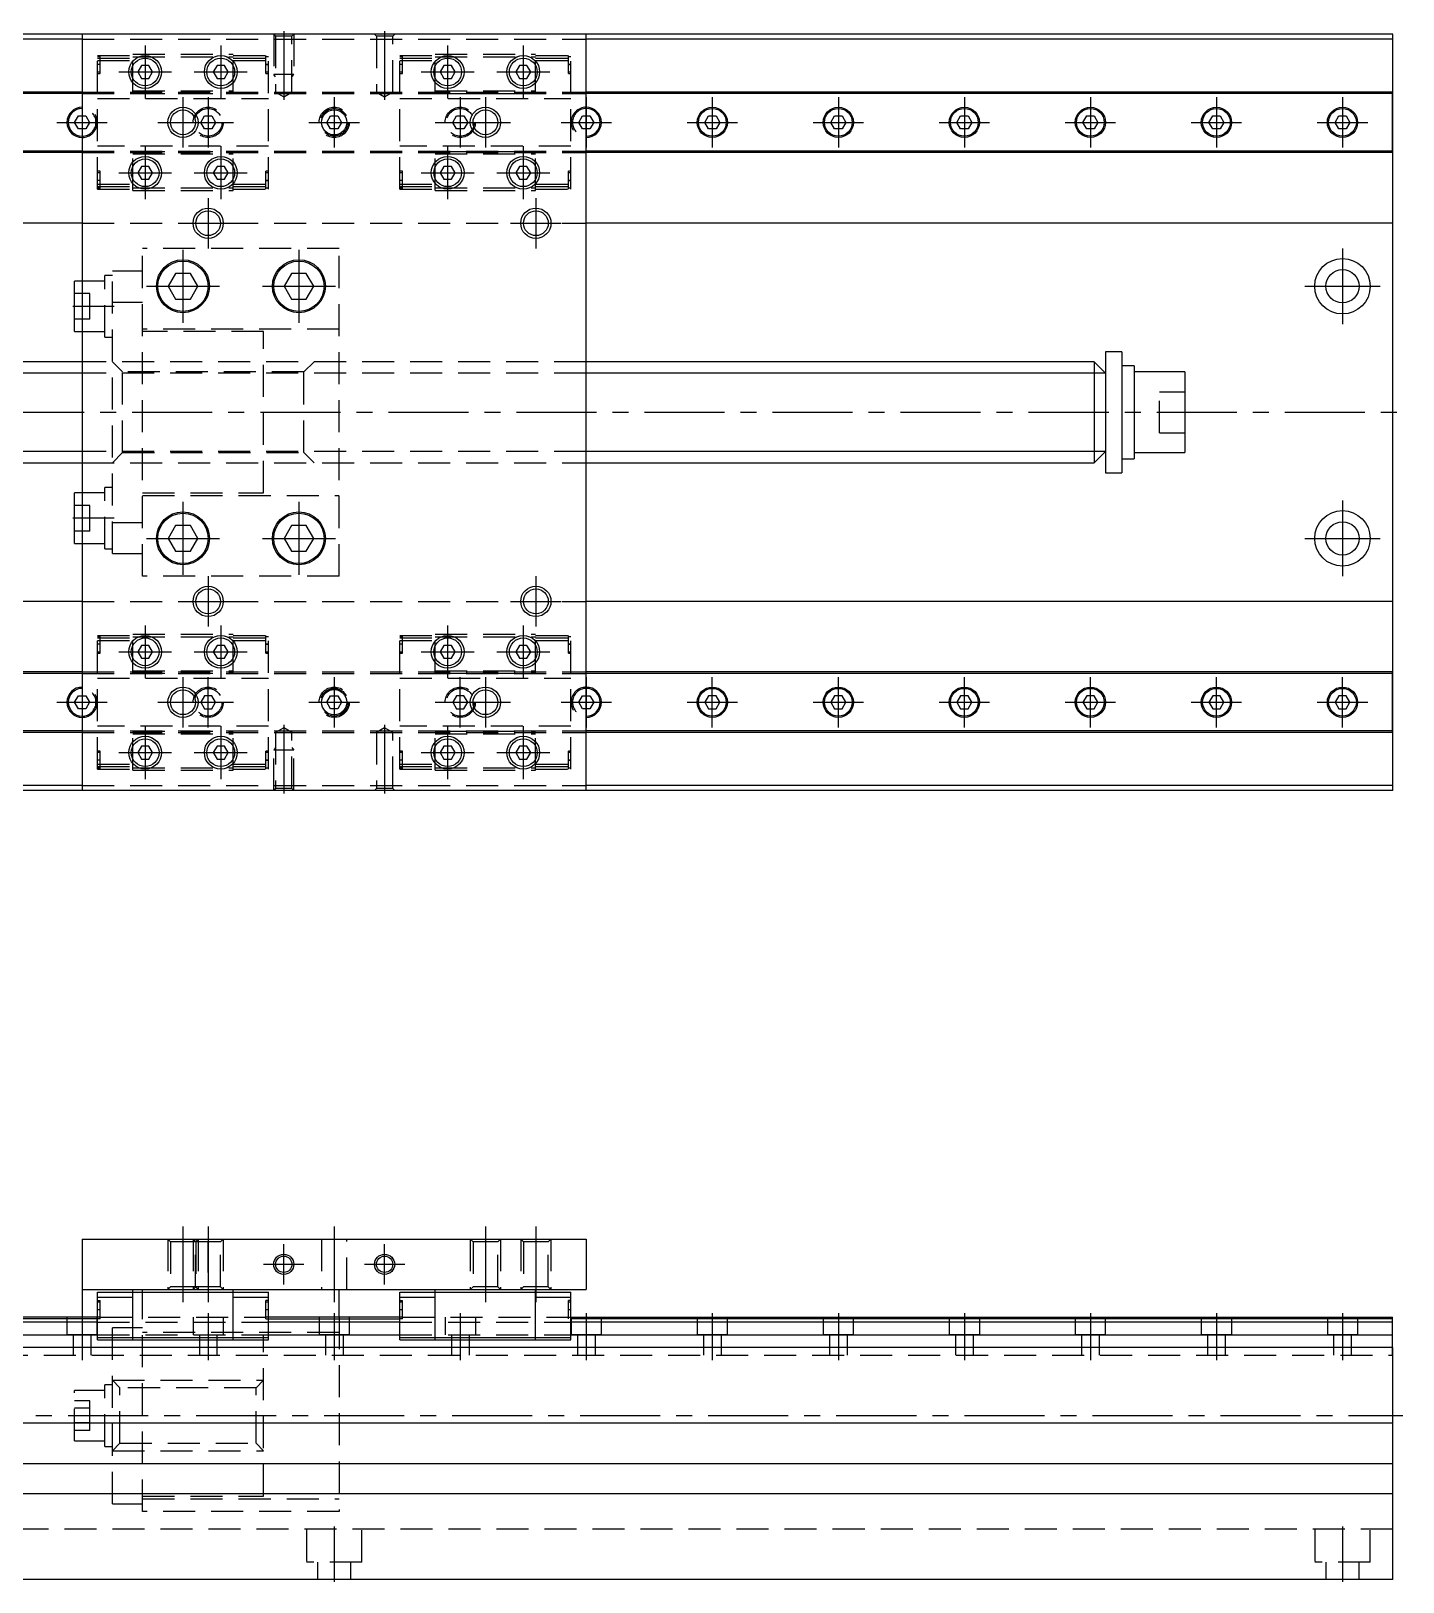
# Model space of a CAD drawing. Extents: x -2 to 770, y -8 to 325.
# Drawn here: x 497.9 to 770, y 17 to 324.6 of the extents above; entities that cross this region are included whole.
import ezdxf

# ---------------------------------------------------------------- set-up
doc = ezdxf.new("R2010")
doc.units = 0
doc.header["$LTSCALE"] = 0.5
doc.linetypes.add('CENTER', pattern=[50.8, 31.75, -6.35, 6.35, -6.35])
doc.linetypes.add('DASHED', pattern=[19.05, 12.7, -6.35])
for name, color, linetype in [('MSM_CENTER', 1, 'CENTER'), ('MSM_CONTINUOUS', 7, 'CONTINUOUS'), ('MSM_DASHED', 4, 'DASHED'), ('MSM_NARROW', 5, 'CONTINUOUS')]:
    doc.layers.add(name, color=color, linetype=linetype)

msp = doc.modelspace()

# ---------------------------------------------------------------- linework, layer by layer
at = {"layer": 'MSM_CENTER'}
for p, q in [((548.04, 324.59), (548.04, 310.91)), ((568.04, 324.59), (568.04, 310.91)), ((520.54, 321.72), (520.54, 311.22)), ((535.54, 321.72), (535.54, 311.22)), ((580.54, 321.72), (580.54, 311.22)), ((595.54, 321.72), (595.54, 311.22)), ((511.62, 317.97), (511.07, 317.97)), ((545.02, 317.97), (544.47, 317.97)), ((571.62, 317.97), (571.07, 317.97)), ((605.02, 317.97), (604.47, 317.97)), ((515.29, 316.47), (525.79, 316.47)), ((530.29, 316.47), (540.79, 316.47)), ((575.29, 316.47), (585.79, 316.47)), ((590.29, 316.47), (600.79, 316.47)), ((508.04, 311.47), (508.04, 301.47)), ((528.04, 311.47), (528.04, 301.47)), ((533.04, 311.47), (533.04, 301.47)), ((558.04, 311.47), (558.04, 301.47)), ((583.04, 311.47), (583.04, 301.47)), ((588.04, 311.47), (588.04, 301.47)), ((608.04, 311.47), (608.04, 301.47)), ((633.04, 311.47), (633.04, 301.47)), ((658.04, 311.47), (658.04, 301.47)), ((683.04, 311.47), (683.04, 301.47)), ((708.04, 311.47), (708.04, 301.47)), ((733.04, 311.47), (733.04, 301.47)), ((758.04, 311.47), (758.04, 301.47)), ((503.04, 306.47), (513.04, 306.47)), ((523.04, 306.47), (538.04, 306.47)), ((553.04, 306.47), (563.04, 306.47)), ((578.04, 306.47), (593.04, 306.47)), ((603.04, 306.47), (613.04, 306.47)), ((628.04, 306.47), (638.04, 306.47)), ((653.04, 306.47), (663.04, 306.47)), ((678.04, 306.47), (688.04, 306.47)), ((703.04, 306.47), (713.04, 306.47)), ((728.04, 306.47), (738.04, 306.47)), ((753.04, 306.47), (763.04, 306.47)), ((520.54, 301.72), (520.54, 291.22)), ((535.54, 301.72), (535.54, 291.22)), ((580.54, 301.72), (580.54, 291.22)), ((595.54, 301.72), (595.54, 291.22)), ((515.29, 296.47), (525.79, 296.47)), ((530.29, 296.47), (540.79, 296.47)), ((575.29, 296.47), (585.79, 296.47)), ((590.29, 296.47), (600.79, 296.47)), ((511.62, 294.97), (511.07, 294.97)), ((545.02, 294.97), (544.47, 294.97)), ((571.62, 294.97), (571.07, 294.97)), ((605.02, 294.97), (604.47, 294.97)), ((533.04, 291.47), (533.04, 281.47)), ((598.04, 291.47), (598.04, 281.47)), ((528.04, 286.47), (538.04, 286.47)), ((593.04, 286.47), (603.04, 286.47)), ((528.04, 281.22), (528.04, 266.72)), ((551.04, 281.22), (551.04, 266.72)), ((758.04, 281.47), (758.04, 266.47)), ((520.79, 273.97), (535.29, 273.97)), ((543.79, 273.97), (558.29, 273.97)), ((750.54, 273.97), (765.54, 273.97)), ((514.42, 269.97), (506.17, 269.97)), ((213.19, 248.97), (770.04, 248.97)), ((528.04, 231.22), (528.04, 216.72)), ((551.04, 231.22), (551.04, 216.72)), ((758.04, 231.47), (758.04, 216.47)), ((514.42, 227.97), (506.17, 227.97)), ((520.79, 223.97), (535.29, 223.97)), ((543.79, 223.97), (558.29, 223.97)), ((750.54, 223.97), (765.54, 223.97)), ((533.04, 216.47), (533.04, 206.47)), ((598.04, 216.47), (598.04, 206.47)), ((528.04, 211.47), (538.04, 211.47)), ((593.04, 211.47), (603.04, 211.47)), ((520.54, 206.72), (520.54, 196.22)), ((535.54, 206.72), (535.54, 196.22)), ((580.54, 206.72), (580.54, 196.22)), ((595.54, 206.72), (595.54, 196.22)), ((511.62, 202.97), (511.07, 202.97)), ((515.29, 201.47), (525.79, 201.47)), ((530.29, 201.47), (540.79, 201.47)), ((545.02, 202.97), (544.47, 202.97)), ((571.62, 202.97), (571.07, 202.97)), ((575.29, 201.47), (585.79, 201.47)), ((590.29, 201.47), (600.79, 201.47)), ((605.02, 202.97), (604.47, 202.97)), ((508.04, 196.47), (508.04, 186.47)), ((528.04, 196.47), (528.04, 186.47)), ((533.04, 186.47), (533.04, 196.47)), ((558.04, 196.47), (558.04, 186.47)), ((583.04, 186.47), (583.04, 196.47)), ((588.04, 196.47), (588.04, 186.47)), ((608.04, 196.47), (608.04, 186.47)), ((633.04, 186.47), (633.04, 196.47)), ((658.04, 186.47), (658.04, 196.47)), ((683.04, 186.47), (683.04, 196.47)), ((708.04, 186.47), (708.04, 196.47)), ((733.04, 186.47), (733.04, 196.47)), ((758.04, 186.47), (758.04, 196.47)), ((503.04, 191.47), (513.04, 191.47)), ((523.04, 191.47), (538.04, 191.47)), ((553.04, 191.47), (563.04, 191.47)), ((578.04, 191.47), (593.04, 191.47)), ((603.04, 191.47), (613.04, 191.47)), ((628.04, 191.47), (638.04, 191.47)), ((653.04, 191.47), (663.04, 191.47)), ((678.04, 191.47), (688.04, 191.47)), ((703.04, 191.47), (713.04, 191.47)), ((728.04, 191.47), (738.04, 191.47)), ((753.04, 191.47), (763.04, 191.47)), ((520.54, 186.72), (520.54, 176.22)), ((535.54, 186.72), (535.54, 176.22)), ((548.04, 187.02), (548.04, 173.34)), ((568.04, 187.02), (568.04, 173.34)), ((580.54, 186.72), (580.54, 176.22)), ((595.54, 186.72), (595.54, 176.22)), ((511.62, 179.97), (511.07, 179.97)), ((515.29, 181.47), (525.79, 181.47)), ((530.29, 181.47), (540.79, 181.47)), ((545.02, 179.97), (544.47, 179.97)), ((571.62, 179.97), (571.07, 179.97)), ((575.29, 181.47), (585.79, 181.47)), ((590.29, 181.47), (600.79, 181.47)), ((605.02, 179.97), (604.47, 179.97)), ((528.04, 87.5), (528.04, 72.5)), ((533.04, 87.5), (533.04, 72.5)), ((558.04, 87.5), (558.04, 72.5)), ((588.04, 87.5), (588.04, 72.5)), ((598.04, 87.5), (598.04, 72.5)), ((548.04, 76), (548.04, 84)), ((568.04, 76), (568.04, 84)), ((544.04, 80), (552.04, 80)), ((564.04, 80), (572.04, 80)), ((511.62, 71), (511.07, 71)), ((545.02, 71), (544.47, 71)), ((571.62, 71), (571.07, 71)), ((605.02, 71), (604.47, 71)), ((508.04, 70.32), (508.04, 60.98)), ((533.04, 70.32), (533.04, 60.98)), ((558.04, 70.32), (558.04, 60.98)), ((583.04, 70.32), (583.04, 60.98)), ((608.04, 70.32), (608.04, 60.98)), ((633.04, 70.32), (633.04, 60.98)), ((658.04, 70.32), (658.04, 60.98)), ((683.04, 70.32), (683.04, 60.98)), ((708.04, 70.32), (708.04, 60.98)), ((733.04, 70.32), (733.04, 60.98)), ((758.04, 70.32), (758.04, 60.98)), ((276.64, 50), (770.04, 50)), ((558.04, 28), (558.04, 17)), ((758.04, 28), (758.04, 17))]:
    msp.add_line(p, q, dxfattribs=at)
at = {"layer": 'MSM_CONTINUOUS'}
for p, q in [((768.04, 323.97), (348.09, 323.97)), ((508.04, 323.97), (508.04, 173.97)), ((608.04, 173.97), (608.04, 323.97)), ((768.04, 173.97), (768.04, 323.97)), ((508.04, 322.97), (348.04, 322.97)), ((768.04, 322.97), (608.04, 322.97)), ((519.8, 317.75), (519.06, 316.47)), ((521.28, 317.75), (519.8, 317.75)), ((522.02, 316.47), (521.28, 317.75)), ((534.8, 317.75), (534.06, 316.47)), ((536.28, 317.75), (534.8, 317.75)), ((537.02, 316.47), (536.28, 317.75)), ((579.8, 317.75), (579.06, 316.47)), ((581.28, 317.75), (579.8, 317.75)), ((582.02, 316.47), (581.28, 317.75)), ((594.8, 317.75), (594.06, 316.47)), ((596.28, 317.75), (594.8, 317.75)), ((597.02, 316.47), (596.28, 317.75)), ((519.06, 316.47), (519.8, 315.19)), ((519.8, 315.19), (521.28, 315.19)), ((521.28, 315.19), (522.02, 316.47)), ((534.06, 316.47), (534.8, 315.19)), ((534.8, 315.19), (536.28, 315.19)), ((536.28, 315.19), (537.02, 316.47)), ((579.06, 316.47), (579.8, 315.19)), ((579.8, 315.19), (581.28, 315.19)), ((581.28, 315.19), (582.02, 316.47)), ((594.06, 316.47), (594.8, 315.19)), ((594.8, 315.19), (596.28, 315.19)), ((596.28, 315.19), (597.02, 316.47)), ((508.04, 312.47), (348.04, 312.47)), ((508.04, 312.17), (348.04, 312.17)), ((768.04, 312.47), (608.04, 312.47)), ((767.99, 312.17), (608.04, 312.17)), ((767.99, 300.47), (767.99, 312.47)), ((506.56, 306.47), (507.3, 307.75)), ((507.3, 307.75), (508.04, 307.75)), ((556.56, 306.47), (557.3, 307.75)), ((557.3, 307.75), (558.78, 307.75)), ((558.78, 307.75), (559.52, 306.47)), ((608.04, 307.75), (608.78, 307.75)), ((608.78, 307.75), (609.52, 306.47)), ((631.56, 306.47), (632.3, 307.75)), ((632.3, 307.75), (633.78, 307.75)), ((633.78, 307.75), (634.52, 306.47)), ((656.56, 306.47), (657.3, 307.75)), ((657.3, 307.75), (658.78, 307.75)), ((658.78, 307.75), (659.52, 306.47)), ((681.56, 306.47), (682.3, 307.75)), ((682.3, 307.75), (683.78, 307.75)), ((683.78, 307.75), (684.52, 306.47)), ((706.56, 306.47), (707.3, 307.75)), ((707.3, 307.75), (708.78, 307.75)), ((708.78, 307.75), (709.52, 306.47)), ((731.56, 306.47), (732.3, 307.75)), ((732.3, 307.75), (733.78, 307.75)), ((733.78, 307.75), (734.52, 306.47)), ((756.56, 306.47), (757.3, 307.75)), ((757.3, 307.75), (758.78, 307.75)), ((758.78, 307.75), (759.52, 306.47)), ((507.3, 305.19), (506.56, 306.47)), ((508.04, 305.19), (507.3, 305.19)), ((557.3, 305.19), (556.56, 306.47)), ((558.78, 305.19), (557.3, 305.19)), ((559.52, 306.47), (558.78, 305.19)), ((608.78, 305.19), (608.04, 305.19)), ((609.52, 306.47), (608.78, 305.19)), ((632.3, 305.19), (631.56, 306.47)), ((633.78, 305.19), (632.3, 305.19)), ((634.52, 306.47), (633.78, 305.19)), ((657.3, 305.19), (656.56, 306.47)), ((658.78, 305.19), (657.3, 305.19)), ((659.52, 306.47), (658.78, 305.19)), ((682.3, 305.19), (681.56, 306.47)), ((683.78, 305.19), (682.3, 305.19)), ((684.52, 306.47), (683.78, 305.19)), ((707.3, 305.19), (706.56, 306.47)), ((708.78, 305.19), (707.3, 305.19)), ((709.52, 306.47), (708.78, 305.19)), ((732.3, 305.19), (731.56, 306.47)), ((733.78, 305.19), (732.3, 305.19)), ((734.52, 306.47), (733.78, 305.19)), ((757.3, 305.19), (756.56, 306.47)), ((758.78, 305.19), (757.3, 305.19)), ((759.52, 306.47), (758.78, 305.19)), ((508.04, 300.77), (348.04, 300.77)), ((508.04, 300.47), (348.04, 300.47)), ((767.99, 300.77), (608.04, 300.77)), ((767.99, 300.47), (608.04, 300.47)), ((519.8, 297.75), (519.06, 296.47)), ((519.06, 296.47), (519.8, 295.19)), ((521.28, 297.75), (519.8, 297.75)), ((522.02, 296.47), (521.28, 297.75)), ((521.28, 295.19), (522.02, 296.47)), ((534.8, 297.75), (534.06, 296.47)), ((534.06, 296.47), (534.8, 295.19)), ((536.28, 297.75), (534.8, 297.75)), ((537.02, 296.47), (536.28, 297.75)), ((536.28, 295.19), (537.02, 296.47)), ((579.8, 297.75), (579.06, 296.47)), ((579.06, 296.47), (579.8, 295.19)), ((581.28, 297.75), (579.8, 297.75)), ((582.02, 296.47), (581.28, 297.75)), ((581.28, 295.19), (582.02, 296.47)), ((594.8, 297.75), (594.06, 296.47)), ((594.06, 296.47), (594.8, 295.19)), ((596.28, 297.75), (594.8, 297.75)), ((597.02, 296.47), (596.28, 297.75)), ((596.28, 295.19), (597.02, 296.47)), ((519.8, 295.19), (521.28, 295.19)), ((534.8, 295.19), (536.28, 295.19)), ((579.8, 295.19), (581.28, 295.19)), ((594.8, 295.19), (596.28, 295.19)), ((508.04, 286.47), (348.04, 286.47)), ((768.04, 286.47), (608.04, 286.47)), ((506.54, 264.97), (506.54, 274.97)), ((508.04, 274.97), (506.54, 274.97)), ((526.57, 276.51), (525.11, 273.97)), ((525.11, 273.97), (526.57, 271.43)), ((529.51, 276.51), (526.57, 276.51)), ((530.97, 273.97), (529.51, 276.51)), ((529.51, 271.43), (530.97, 273.97)), ((549.57, 276.51), (548.11, 273.97)), ((548.11, 273.97), (549.57, 271.43)), ((552.51, 276.51), (549.57, 276.51)), ((553.97, 273.97), (552.51, 276.51)), ((552.51, 271.43), (553.97, 273.97)), ((526.57, 271.43), (529.51, 271.43)), ((549.57, 271.43), (552.51, 271.43)), ((506.54, 264.97), (508.04, 264.97)), ((508.04, 258.97), (348.04, 258.97)), ((708.79, 258.97), (608.04, 258.97)), ((711.04, 256.72), (708.79, 258.97)), ((708.79, 258.97), (708.79, 238.97)), ((711.04, 260.97), (711.04, 236.97)), ((714.24, 260.97), (711.04, 260.97)), ((714.24, 260.97), (714.24, 236.97)), ((716.74, 258.17), (714.24, 258.17)), ((716.74, 258.17), (716.74, 239.77)), ((726.74, 256.97), (716.74, 256.97)), ((726.74, 256.97), (726.74, 240.97)), ((708.79, 238.97), (711.04, 241.22)), ((716.74, 240.97), (726.74, 240.97)), ((348.04, 238.97), (508.04, 238.97)), ((608.04, 238.97), (708.79, 238.97)), ((711.04, 236.97), (714.24, 236.97)), ((714.24, 239.77), (716.74, 239.77)), ((506.54, 222.97), (506.54, 232.97)), ((508.04, 232.97), (506.54, 232.97)), ((526.57, 226.51), (525.11, 223.97)), ((529.51, 226.51), (526.57, 226.51)), ((530.97, 223.97), (529.51, 226.51)), ((549.57, 226.51), (548.11, 223.97)), ((552.51, 226.51), (549.57, 226.51)), ((553.97, 223.97), (552.51, 226.51)), ((506.54, 222.97), (508.04, 222.97)), ((525.11, 223.97), (526.57, 221.43)), ((529.51, 221.43), (530.97, 223.97)), ((548.11, 223.97), (549.57, 221.43)), ((552.51, 221.43), (553.97, 223.97)), ((526.57, 221.43), (529.51, 221.43)), ((549.57, 221.43), (552.51, 221.43)), ((508.04, 211.47), (348.04, 211.47)), ((768.04, 211.47), (608.04, 211.47)), ((519.8, 202.75), (519.06, 201.47)), ((519.06, 201.47), (519.8, 200.19)), ((521.28, 202.75), (519.8, 202.75)), ((519.8, 200.19), (521.28, 200.19)), ((522.02, 201.47), (521.28, 202.75)), ((521.28, 200.19), (522.02, 201.47)), ((534.8, 202.75), (534.06, 201.47)), ((534.06, 201.47), (534.8, 200.19)), ((536.28, 202.75), (534.8, 202.75)), ((534.8, 200.19), (536.28, 200.19)), ((537.02, 201.47), (536.28, 202.75)), ((536.28, 200.19), (537.02, 201.47)), ((579.8, 202.75), (579.06, 201.47)), ((579.06, 201.47), (579.8, 200.19)), ((581.28, 202.75), (579.8, 202.75)), ((579.8, 200.19), (581.28, 200.19)), ((582.02, 201.47), (581.28, 202.75)), ((581.28, 200.19), (582.02, 201.47)), ((594.8, 202.75), (594.06, 201.47)), ((594.06, 201.47), (594.8, 200.19)), ((596.28, 202.75), (594.8, 202.75)), ((594.8, 200.19), (596.28, 200.19)), ((597.02, 201.47), (596.28, 202.75)), ((596.28, 200.19), (597.02, 201.47)), ((508.04, 197.47), (348.04, 197.47)), ((508.04, 197.17), (348.04, 197.17)), ((767.99, 197.47), (608.04, 197.47)), ((767.99, 197.17), (608.04, 197.17)), ((767.99, 185.47), (767.99, 197.47)), ((506.56, 191.47), (507.3, 192.75)), ((507.3, 190.19), (506.56, 191.47)), ((507.3, 192.75), (508.04, 192.75)), ((556.56, 191.47), (557.3, 192.75)), ((557.3, 190.19), (556.56, 191.47)), ((557.3, 192.75), (558.78, 192.75)), ((558.78, 192.75), (559.52, 191.47)), ((559.52, 191.47), (558.78, 190.19)), ((608.04, 192.75), (608.78, 192.75)), ((608.78, 192.75), (609.52, 191.47)), ((609.52, 191.47), (608.78, 190.19)), ((632.3, 192.75), (631.56, 191.47)), ((631.56, 191.47), (632.3, 190.19)), ((633.78, 192.75), (632.3, 192.75)), ((634.52, 191.47), (633.78, 192.75)), ((633.78, 190.19), (634.52, 191.47)), ((657.3, 192.75), (656.56, 191.47)), ((656.56, 191.47), (657.3, 190.19)), ((658.78, 192.75), (657.3, 192.75)), ((659.52, 191.47), (658.78, 192.75)), ((658.78, 190.19), (659.52, 191.47)), ((682.3, 192.75), (681.56, 191.47)), ((681.56, 191.47), (682.3, 190.19)), ((683.78, 192.75), (682.3, 192.75)), ((684.52, 191.47), (683.78, 192.75)), ((683.78, 190.19), (684.52, 191.47)), ((707.3, 192.75), (706.56, 191.47)), ((706.56, 191.47), (707.3, 190.19)), ((708.78, 192.75), (707.3, 192.75)), ((709.52, 191.47), (708.78, 192.75)), ((708.78, 190.19), (709.52, 191.47)), ((732.3, 192.75), (731.56, 191.47)), ((731.56, 191.47), (732.3, 190.19)), ((733.78, 192.75), (732.3, 192.75)), ((734.52, 191.47), (733.78, 192.75)), ((733.78, 190.19), (734.52, 191.47)), ((757.3, 192.75), (756.56, 191.47)), ((756.56, 191.47), (757.3, 190.19)), ((758.78, 192.75), (757.3, 192.75)), ((759.52, 191.47), (758.78, 192.75)), ((758.78, 190.19), (759.52, 191.47)), ((508.04, 190.19), (507.3, 190.19)), ((558.78, 190.19), (557.3, 190.19)), ((608.78, 190.19), (608.04, 190.19)), ((632.3, 190.19), (633.78, 190.19)), ((657.3, 190.19), (658.78, 190.19)), ((682.3, 190.19), (683.78, 190.19)), ((707.3, 190.19), (708.78, 190.19)), ((732.3, 190.19), (733.78, 190.19)), ((757.3, 190.19), (758.78, 190.19)), ((508.04, 185.77), (348.04, 185.77)), ((508.04, 185.47), (348.04, 185.47)), ((767.99, 185.77), (608.04, 185.77)), ((768.04, 185.47), (608.04, 185.47)), ((519.8, 182.75), (519.06, 181.47)), ((521.28, 182.75), (519.8, 182.75)), ((522.02, 181.47), (521.28, 182.75)), ((534.8, 182.75), (534.06, 181.47)), ((536.28, 182.75), (534.8, 182.75)), ((537.02, 181.47), (536.28, 182.75)), ((579.8, 182.75), (579.06, 181.47)), ((581.28, 182.75), (579.8, 182.75)), ((582.02, 181.47), (581.28, 182.75)), ((594.8, 182.75), (594.06, 181.47)), ((596.28, 182.75), (594.8, 182.75)), ((597.02, 181.47), (596.28, 182.75)), ((519.06, 181.47), (519.8, 180.19)), ((519.8, 180.19), (521.28, 180.19)), ((521.28, 180.19), (522.02, 181.47)), ((534.06, 181.47), (534.8, 180.19)), ((534.8, 180.19), (536.28, 180.19)), ((536.28, 180.19), (537.02, 181.47)), ((579.06, 181.47), (579.8, 180.19)), ((579.8, 180.19), (581.28, 180.19)), ((581.28, 180.19), (582.02, 181.47)), ((594.06, 181.47), (594.8, 180.19)), ((594.8, 180.19), (596.28, 180.19)), ((596.28, 180.19), (597.02, 181.47)), ((508.04, 174.97), (348.04, 174.97)), ((768.04, 173.97), (348.09, 173.97)), ((768.04, 174.97), (608.04, 174.97)), ((508.04, 85), (508.04, 75)), ((508.04, 85), (608.04, 85)), ((608.04, 85), (608.04, 75)), ((508.04, 75), (608.04, 75)), ((511.09, 74.5), (544.99, 74.5)), ((511.09, 65), (511.09, 74.5)), ((518.09, 65), (518.09, 75)), ((537.99, 65), (537.99, 75)), ((544.99, 65), (544.99, 74.5)), ((559.04, 69.5), (559.04, 75)), ((571.09, 65), (571.09, 74.5)), ((571.09, 74.5), (604.99, 74.5)), ((578.09, 65), (578.09, 75)), ((597.99, 65), (597.99, 75)), ((604.99, 65), (604.99, 74.5)), ((511.09, 73.5), (518.09, 73.5)), ((511.09, 72.8), (511.59, 72.8)), ((511.59, 72.5), (511.09, 72.5)), ((511.59, 69.2), (511.59, 72.8)), ((537.99, 73.5), (544.99, 73.5)), ((544.49, 69.2), (544.49, 72.8)), ((544.99, 72.8), (544.49, 72.8)), ((544.99, 72.5), (544.49, 72.5)), ((571.09, 73.5), (578.09, 73.5)), ((571.09, 72.8), (571.59, 72.8)), ((571.59, 72.5), (571.09, 72.5)), ((571.59, 69.2), (571.59, 72.8)), ((597.99, 73.5), (604.99, 73.5)), ((604.99, 72.8), (604.49, 72.8)), ((604.49, 69.2), (604.49, 72.8)), ((604.99, 72.5), (604.49, 72.5)), ((511.59, 69.5), (348.04, 69.5)), ((511.59, 69.2), (348.04, 69.2)), ((511.09, 68.55), (348.04, 68.55)), ((511.59, 69.2), (511.09, 69.2)), ((571.59, 69.5), (544.49, 69.5)), ((544.49, 69.2), (571.09, 69.2)), ((544.49, 69.2), (544.99, 69.2)), ((571.09, 68.55), (544.99, 68.55)), ((571.59, 69.2), (571.09, 69.2)), ((604.49, 69.5), (767.99, 69.5)), ((767.99, 69.2), (604.99, 69.2)), ((767.99, 68.55), (604.99, 68.55)), ((767.99, 63.5), (767.99, 69.5)), ((511.09, 65.95), (348.04, 65.95)), ((511.09, 65.5), (544.99, 65.5)), ((511.09, 65), (544.99, 65)), ((571.09, 65.95), (544.99, 65.95)), ((571.09, 65.5), (604.99, 65.5)), ((571.09, 65), (604.99, 65)), ((767.99, 65.95), (604.99, 65.95)), ((768.04, 63.5), (348.04, 63.5)), ((768.04, 17.5), (768.04, 63.5)), ((768.04, 48.5), (348.04, 48.5)), ((348.04, 40.5), (768.04, 40.5)), ((768.04, 34.5), (348.04, 34.5)), ((768.04, 17.5), (348.04, 17.5))]:
    msp.add_line(p, q, dxfattribs=at)
for centre, radius in [((520.54, 316.47), 3.25), ((520.54, 316.47), 2.75), ((535.54, 316.47), 3.25), ((535.54, 316.47), 2.75), ((580.54, 316.47), 3.25), ((580.54, 316.47), 2.75), ((595.54, 316.47), 3.25), ((595.54, 316.47), 2.75), ((528.04, 306.47), 2.46), ((558.04, 306.47), 2.5), ((588.04, 306.47), 2.46), ((633.04, 306.47), 3), ((633.04, 306.47), 2.75), ((658.04, 306.47), 3), ((658.04, 306.47), 2.75), ((683.04, 306.47), 3), ((683.04, 306.47), 2.75), ((708.04, 306.47), 3), ((708.04, 306.47), 2.75), ((733.04, 306.47), 3), ((733.04, 306.47), 2.75), ((758.04, 306.47), 3), ((758.04, 306.47), 2.75), ((520.54, 296.47), 3.25), ((520.54, 296.47), 2.75), ((535.54, 296.47), 3.25), ((535.54, 296.47), 2.75), ((580.54, 296.47), 3.25), ((580.54, 296.47), 2.75), ((595.54, 296.47), 3.25), ((595.54, 296.47), 2.75), ((533.04, 286.47), 2.46), ((598.04, 286.47), 2.46), ((528.04, 273.97), 5.25), ((528.04, 273.97), 5), ((551.04, 273.97), 5.25), ((551.04, 273.97), 5), ((758.04, 273.97), 5.5), ((758.04, 273.97), 3.3), ((528.04, 223.97), 5.25), ((528.04, 223.97), 5), ((551.04, 223.97), 5.25), ((551.04, 223.97), 5), ((758.04, 223.97), 5.5), ((758.04, 223.97), 3.3), ((533.04, 211.47), 2.46), ((598.04, 211.47), 2.46), ((520.54, 201.47), 3.25), ((520.54, 201.47), 2.75), ((535.54, 201.47), 3.25), ((535.54, 201.47), 2.75), ((580.54, 201.47), 3.25), ((580.54, 201.47), 2.75), ((595.54, 201.47), 3.25), ((595.54, 201.47), 2.75), ((528.04, 191.47), 2.46), ((558.04, 191.47), 2.5), ((588.04, 191.47), 2.46), ((633.04, 191.47), 3), ((633.04, 191.47), 2.75), ((658.04, 191.47), 3), ((658.04, 191.47), 2.75), ((683.04, 191.47), 3), ((683.04, 191.47), 2.75), ((708.04, 191.47), 3), ((708.04, 191.47), 2.75), ((733.04, 191.47), 3), ((733.04, 191.47), 2.75), ((758.04, 191.47), 3), ((758.04, 191.47), 2.75), ((520.54, 181.47), 3.25), ((535.54, 181.47), 3.25), ((580.54, 181.47), 3.25), ((595.54, 181.47), 3.25), ((520.54, 181.47), 2.75), ((535.54, 181.47), 2.75), ((580.54, 181.47), 2.75), ((595.54, 181.47), 2.75), ((548.04, 80), 1.62), ((568.04, 80), 1.62)]:
    msp.add_circle(centre, radius, dxfattribs=at)
for centre, radius, start, end in [((508.04, 306.47), 3, 90, 270), ((508.04, 306.47), 2.75, 90, 270), ((608.04, 306.47), 3, 270, 90), ((608.04, 306.47), 2.75, 270, 90), ((508.04, 191.47), 3, 90, 270), ((508.04, 191.47), 2.75, 90, 270), ((608.04, 191.47), 3, 270, 90), ((608.04, 191.47), 2.75, 270, 90)]:
    msp.add_arc(centre, radius, start, end, dxfattribs=at)
at = {"layer": 'MSM_DASHED'}
for p, q in [((546.04, 323.97), (546.42, 323.59)), ((546.04, 323.97), (546.04, 315.97)), ((546.42, 323.59), (546.42, 312.47)), ((549.66, 323.59), (546.42, 323.59)), ((549.66, 323.59), (550.04, 323.97)), ((549.66, 312.47), (549.66, 323.59)), ((550.04, 323.97), (550.04, 315.97)), ((566.04, 323.97), (566.42, 323.59)), ((566.42, 323.59), (566.42, 312.47)), ((569.66, 323.59), (566.42, 323.59)), ((569.66, 323.59), (570.04, 323.97)), ((569.66, 312.47), (569.66, 323.59)), ((508.04, 322.97), (608.04, 322.97)), ((518.09, 319.97), (537.99, 319.97)), ((518.09, 312.22), (518.09, 319.97)), ((537.99, 312.22), (537.99, 319.97)), ((578.09, 319.97), (597.99, 319.97)), ((578.09, 312.22), (578.09, 319.97)), ((597.99, 312.22), (597.99, 319.97)), ((511.09, 293.22), (511.09, 319.72)), ((511.09, 319.72), (518.09, 319.72)), ((511.59, 319.47), (511.09, 319.47)), ((511.09, 319.22), (518.09, 319.22)), ((511.09, 318.72), (518.09, 318.72)), ((511.59, 317.97), (511.09, 317.97)), ((511.59, 316.17), (511.59, 319.72)), ((518.09, 319.47), (537.99, 319.47)), ((537.99, 319.72), (544.99, 319.72)), ((537.99, 319.22), (544.99, 319.22)), ((537.99, 318.72), (544.99, 318.72)), ((544.49, 316.17), (544.49, 319.72)), ((544.99, 319.47), (544.49, 319.47)), ((544.49, 317.97), (544.99, 317.97)), ((544.99, 293.22), (544.99, 319.72)), ((571.09, 319.72), (578.09, 319.72)), ((571.09, 293.22), (571.09, 319.72)), ((571.59, 319.47), (571.09, 319.47)), ((571.09, 319.22), (578.09, 319.22)), ((571.09, 318.72), (578.09, 318.72)), ((571.59, 317.97), (571.09, 317.97)), ((571.59, 316.17), (571.59, 319.72)), ((578.09, 319.47), (597.99, 319.47)), ((597.99, 319.72), (604.99, 319.72)), ((597.99, 319.22), (604.99, 319.22)), ((597.99, 318.72), (604.99, 318.72)), ((604.49, 316.17), (604.49, 319.72)), ((604.99, 319.47), (604.49, 319.47)), ((604.49, 317.97), (604.99, 317.97)), ((604.99, 293.22), (604.99, 319.72)), ((511.09, 316.47), (511.59, 316.47)), ((511.09, 316.17), (511.59, 316.17)), ((544.49, 316.47), (544.99, 316.47)), ((544.49, 316.17), (544.99, 316.17)), ((550.04, 315.97), (546.04, 315.97)), ((546.42, 315.47), (546.04, 315.97)), ((549.66, 315.47), (550.04, 315.97)), ((571.09, 316.47), (571.59, 316.47)), ((571.09, 316.17), (571.59, 316.17)), ((604.49, 316.47), (604.99, 316.47)), ((604.49, 316.17), (604.99, 316.17)), ((508.04, 312.47), (608.04, 312.47)), ((508.04, 312.17), (608.04, 312.17)), ((511.09, 311.22), (544.99, 311.22)), ((518.09, 312.72), (537.99, 312.72)), ((518.09, 312.22), (537.99, 312.22)), ((546.42, 312.47), (548.04, 311.53)), ((548.04, 311.53), (549.66, 312.47)), ((566.42, 312.47), (568.04, 311.53)), ((568.04, 311.53), (569.66, 312.47)), ((571.09, 311.22), (604.99, 311.22)), ((578.09, 312.72), (597.99, 312.72)), ((578.09, 312.22), (597.99, 312.22)), ((508.04, 309.62), (508.04, 303.32)), ((508.04, 307.75), (508.78, 307.75)), ((508.78, 307.75), (509.52, 306.47)), ((531.56, 306.47), (532.3, 307.75)), ((532.3, 307.75), (533.78, 307.75)), ((533.78, 307.75), (534.52, 306.47)), ((581.56, 306.47), (582.3, 307.75)), ((582.3, 307.75), (583.78, 307.75)), ((583.78, 307.75), (584.52, 306.47)), ((606.56, 306.47), (607.3, 307.75)), ((607.3, 307.75), (608.04, 307.75)), ((508.78, 305.19), (508.04, 305.19)), ((509.52, 306.47), (508.78, 305.19)), ((532.3, 305.19), (531.56, 306.47)), ((533.78, 305.19), (532.3, 305.19)), ((534.52, 306.47), (533.78, 305.19)), ((582.3, 305.19), (581.56, 306.47)), ((583.78, 305.19), (582.3, 305.19)), ((584.52, 306.47), (583.78, 305.19)), ((607.3, 305.19), (606.56, 306.47)), ((608.04, 305.19), (607.3, 305.19)), ((544.99, 301.72), (511.09, 301.72)), ((604.99, 301.72), (571.09, 301.72)), ((508.04, 300.77), (608.04, 300.77)), ((508.04, 300.47), (608.04, 300.47)), ((518.09, 300.72), (537.99, 300.72)), ((518.09, 292.97), (518.09, 300.72)), ((518.09, 300.22), (537.99, 300.22)), ((537.99, 292.97), (537.99, 300.72)), ((578.09, 300.72), (597.99, 300.72)), ((578.09, 292.97), (578.09, 300.72)), ((578.09, 300.22), (597.99, 300.22)), ((597.99, 292.97), (597.99, 300.72)), ((511.59, 296.77), (511.09, 296.77)), ((511.59, 296.47), (511.09, 296.47)), ((511.59, 293.22), (511.59, 296.77)), ((544.49, 293.22), (544.49, 296.77)), ((544.99, 296.77), (544.49, 296.77)), ((544.99, 296.47), (544.49, 296.47)), ((571.59, 296.77), (571.09, 296.77)), ((571.59, 296.47), (571.09, 296.47)), ((571.59, 293.22), (571.59, 296.77)), ((604.49, 293.22), (604.49, 296.77)), ((604.99, 296.77), (604.49, 296.77)), ((604.99, 296.47), (604.49, 296.47)), ((511.59, 294.97), (511.09, 294.97)), ((511.09, 294.22), (518.09, 294.22)), ((511.09, 293.72), (518.09, 293.72)), ((511.09, 293.47), (511.59, 293.47)), ((511.09, 293.22), (518.09, 293.22)), ((518.09, 293.47), (537.99, 293.47)), ((518.09, 292.97), (537.99, 292.97)), ((537.99, 294.22), (544.99, 294.22)), ((537.99, 293.72), (544.99, 293.72)), ((537.99, 293.22), (544.99, 293.22)), ((544.49, 294.97), (544.99, 294.97)), ((544.49, 293.47), (544.99, 293.47)), ((571.59, 294.97), (571.09, 294.97)), ((571.09, 294.22), (578.09, 294.22)), ((571.09, 293.72), (578.09, 293.72)), ((571.09, 293.47), (571.59, 293.47)), ((571.09, 293.22), (578.09, 293.22)), ((578.09, 293.47), (597.99, 293.47)), ((578.09, 292.97), (597.99, 292.97)), ((597.99, 294.22), (604.99, 294.22)), ((597.99, 293.72), (604.99, 293.72)), ((597.99, 293.22), (604.99, 293.22)), ((604.49, 294.97), (604.99, 294.97)), ((604.49, 293.47), (604.99, 293.47)), ((508.04, 286.47), (608.04, 286.47)), ((559.04, 281.47), (520.04, 281.47)), ((520.04, 216.47), (520.04, 281.47)), ((559.04, 216.47), (559.04, 281.47)), ((520.04, 276.97), (514.04, 276.97)), ((514.04, 220.97), (514.04, 276.97)), ((512.54, 274.97), (508.04, 274.97)), ((512.54, 263.87), (512.54, 276.07)), ((514.04, 276.07), (512.54, 276.07)), ((509.54, 272.51), (506.54, 272.51)), ((509.54, 267.43), (509.54, 272.51)), ((514.04, 270.82), (520.04, 270.82)), ((509.54, 269.97), (506.54, 269.97)), ((509.54, 267.43), (506.54, 267.43)), ((508.04, 264.97), (512.54, 264.97)), ((559.04, 265.47), (520.04, 265.47)), ((544.04, 264.97), (520.04, 264.97)), ((544.04, 232.97), (544.04, 264.97)), ((512.54, 263.87), (514.04, 263.87)), ((608.04, 258.97), (508.04, 258.97)), ((516.04, 256.97), (514.04, 258.97)), ((554.04, 258.97), (552.04, 256.97)), ((608.04, 256.72), (508.04, 256.72)), ((552.04, 256.97), (516.04, 256.97)), ((516.04, 240.97), (516.04, 256.97)), ((552.04, 240.97), (552.04, 256.97)), ((721.74, 253.03), (726.74, 253.03)), ((721.74, 244.91), (721.74, 253.03)), ((721.74, 248.97), (726.74, 248.97)), ((721.74, 244.91), (726.74, 244.91)), ((608.04, 241.22), (508.04, 241.22)), ((514.04, 238.97), (516.04, 240.97)), ((516.04, 240.97), (552.04, 240.97)), ((552.04, 240.97), (554.04, 238.97)), ((508.04, 238.97), (608.04, 238.97)), ((512.54, 221.87), (512.54, 234.07)), ((514.04, 234.07), (512.54, 234.07)), ((512.54, 232.97), (508.04, 232.97)), ((520.04, 232.97), (544.04, 232.97)), ((520.04, 232.47), (559.04, 232.47)), ((509.54, 230.51), (506.54, 230.51)), ((509.54, 227.97), (506.54, 227.97)), ((509.54, 225.43), (509.54, 230.51)), ((509.54, 225.43), (506.54, 225.43)), ((514.04, 227.11), (520.04, 227.11)), ((508.04, 222.97), (512.54, 222.97)), ((512.54, 221.87), (514.04, 221.87)), ((514.04, 220.97), (520.04, 220.97)), ((559.04, 216.47), (520.04, 216.47)), ((508.04, 211.47), (608.04, 211.47)), ((511.09, 204.72), (518.09, 204.72)), ((511.09, 178.22), (511.09, 204.72)), ((511.59, 204.47), (511.09, 204.47)), ((511.09, 204.22), (518.09, 204.22)), ((511.09, 203.72), (518.09, 203.72)), ((511.59, 201.17), (511.59, 204.72)), ((518.09, 204.97), (537.99, 204.97)), ((518.09, 197.22), (518.09, 204.97)), ((518.09, 204.47), (537.99, 204.47)), ((537.99, 197.22), (537.99, 204.97)), ((537.99, 204.72), (544.99, 204.72)), ((537.99, 204.22), (544.99, 204.22)), ((537.99, 203.72), (544.99, 203.72)), ((544.49, 201.17), (544.49, 204.72)), ((544.99, 204.47), (544.49, 204.47)), ((544.99, 178.22), (544.99, 204.72)), ((571.09, 204.72), (578.09, 204.72)), ((571.09, 178.22), (571.09, 204.72)), ((571.59, 204.47), (571.09, 204.47)), ((571.09, 204.22), (578.09, 204.22)), ((571.09, 203.72), (578.09, 203.72)), ((571.59, 201.17), (571.59, 204.72)), ((578.09, 204.97), (597.99, 204.97)), ((578.09, 197.22), (578.09, 204.97)), ((578.09, 204.47), (597.99, 204.47)), ((597.99, 197.22), (597.99, 204.97)), ((597.99, 204.72), (604.99, 204.72)), ((597.99, 204.22), (604.99, 204.22)), ((597.99, 203.72), (604.99, 203.72)), ((604.49, 201.17), (604.49, 204.72)), ((604.99, 204.47), (604.49, 204.47)), ((604.99, 178.22), (604.99, 204.72)), ((511.59, 202.97), (511.09, 202.97)), ((511.09, 201.47), (511.59, 201.47)), ((511.09, 201.17), (511.59, 201.17)), ((544.49, 202.97), (544.99, 202.97)), ((544.49, 201.47), (544.99, 201.47)), ((544.49, 201.17), (544.99, 201.17)), ((571.59, 202.97), (571.09, 202.97)), ((571.09, 201.47), (571.59, 201.47)), ((571.09, 201.17), (571.59, 201.17)), ((604.49, 202.97), (604.99, 202.97)), ((604.49, 201.47), (604.99, 201.47)), ((604.49, 201.17), (604.99, 201.17)), ((508.04, 197.47), (608.04, 197.47)), ((508.04, 197.17), (608.04, 197.17)), ((518.09, 197.72), (537.99, 197.72)), ((518.09, 197.22), (537.99, 197.22)), ((578.09, 197.72), (597.99, 197.72)), ((578.09, 197.22), (597.99, 197.22)), ((508.04, 194.62), (508.04, 188.32)), ((511.09, 196.22), (544.99, 196.22)), ((571.09, 196.22), (604.99, 196.22)), ((508.04, 192.75), (508.78, 192.75)), ((508.78, 192.75), (509.52, 191.47)), ((509.52, 191.47), (508.78, 190.19)), ((532.3, 192.75), (531.56, 191.47)), ((531.56, 191.47), (532.3, 190.19)), ((533.78, 192.75), (532.3, 192.75)), ((534.52, 191.47), (533.78, 192.75)), ((533.78, 190.19), (534.52, 191.47)), ((582.3, 192.75), (581.56, 191.47)), ((581.56, 191.47), (582.3, 190.19)), ((583.78, 192.75), (582.3, 192.75)), ((584.52, 191.47), (583.78, 192.75)), ((583.78, 190.19), (584.52, 191.47)), ((606.56, 191.47), (607.3, 192.75)), ((607.3, 190.19), (606.56, 191.47)), ((607.3, 192.75), (608.04, 192.75)), ((508.78, 190.19), (508.04, 190.19)), ((532.3, 190.19), (533.78, 190.19)), ((582.3, 190.19), (583.78, 190.19)), ((608.04, 190.19), (607.3, 190.19)), ((508.04, 185.77), (608.04, 185.77)), ((508.04, 185.47), (608.04, 185.47)), ((544.99, 186.72), (511.09, 186.72)), ((518.09, 185.72), (537.99, 185.72)), ((518.09, 177.97), (518.09, 185.72)), ((518.09, 185.22), (537.99, 185.22)), ((537.99, 177.97), (537.99, 185.72)), ((548.04, 186.4), (546.42, 185.47)), ((546.42, 185.47), (546.42, 174.34)), ((549.66, 185.47), (548.04, 186.4)), ((549.66, 174.34), (549.66, 185.47)), ((568.04, 186.4), (566.42, 185.47)), ((566.42, 185.47), (566.42, 174.34)), ((569.66, 185.47), (568.04, 186.4)), ((569.66, 174.34), (569.66, 185.47)), ((604.99, 186.72), (571.09, 186.72)), ((578.09, 177.97), (578.09, 185.72)), ((578.09, 185.72), (597.99, 185.72)), ((578.09, 185.22), (597.99, 185.22)), ((597.99, 177.97), (597.99, 185.72)), ((511.59, 181.77), (511.09, 181.77)), ((511.59, 178.22), (511.59, 181.77)), ((544.49, 178.22), (544.49, 181.77)), ((544.99, 181.77), (544.49, 181.77)), ((546.42, 182.47), (546.04, 181.97)), ((550.04, 181.97), (546.04, 181.97)), ((546.04, 173.97), (546.04, 181.97)), ((549.66, 182.47), (550.04, 181.97)), ((550.04, 173.97), (550.04, 181.97)), ((571.59, 181.77), (571.09, 181.77)), ((571.59, 178.22), (571.59, 181.77)), ((604.49, 178.22), (604.49, 181.77)), ((604.99, 181.77), (604.49, 181.77)), ((511.59, 181.47), (511.09, 181.47)), ((511.59, 179.97), (511.09, 179.97)), ((511.09, 179.22), (518.09, 179.22)), ((511.09, 178.72), (518.09, 178.72)), ((511.09, 178.47), (511.59, 178.47)), ((518.09, 178.47), (537.99, 178.47)), ((537.99, 179.22), (544.99, 179.22)), ((537.99, 178.72), (544.99, 178.72)), ((544.99, 181.47), (544.49, 181.47)), ((544.49, 179.97), (544.99, 179.97)), ((544.49, 178.47), (544.99, 178.47)), ((571.59, 181.47), (571.09, 181.47)), ((571.59, 179.97), (571.09, 179.97)), ((571.09, 179.22), (578.09, 179.22)), ((571.09, 178.72), (578.09, 178.72)), ((571.09, 178.47), (571.59, 178.47)), ((578.09, 178.47), (597.99, 178.47)), ((597.99, 179.22), (604.99, 179.22)), ((597.99, 178.72), (604.99, 178.72)), ((604.99, 181.47), (604.49, 181.47)), ((604.49, 179.97), (604.99, 179.97)), ((604.49, 178.47), (604.99, 178.47)), ((511.09, 178.22), (518.09, 178.22)), ((518.09, 177.97), (537.99, 177.97)), ((537.99, 178.22), (544.99, 178.22)), ((571.09, 178.22), (578.09, 178.22)), ((578.09, 177.97), (597.99, 177.97)), ((597.99, 178.22), (604.99, 178.22)), ((508.04, 174.97), (608.04, 174.97)), ((546.42, 174.34), (546.04, 173.97)), ((549.66, 174.34), (546.42, 174.34)), ((550.04, 173.97), (549.66, 174.34)), ((566.42, 174.34), (566.04, 173.97)), ((569.66, 174.34), (566.42, 174.34)), ((570.04, 173.97), (569.66, 174.34)), ((508.04, 85), (508.04, 65.83)), ((525.04, 85), (525.58, 84.46)), ((525.04, 85), (525.04, 75)), ((525.58, 84.46), (525.58, 75.54)), ((530.5, 84.46), (525.58, 84.46)), ((530.04, 85), (530.58, 84.46)), ((530.04, 85), (530.04, 75)), ((530.5, 84.46), (531.04, 85)), ((530.5, 75.54), (530.5, 84.46)), ((530.58, 84.46), (530.58, 75.54)), ((535.5, 84.46), (530.58, 84.46)), ((531.04, 85), (531.04, 75)), ((533.04, 78.4), (533.04, 84.4)), ((535.5, 84.46), (536.04, 85)), ((535.5, 75.54), (535.5, 84.46)), ((536.04, 85), (536.04, 75)), ((555.54, 85), (555.54, 75)), ((560.54, 75), (560.54, 85)), ((585.04, 85), (585.58, 84.46)), ((585.04, 85), (585.04, 75)), ((585.58, 84.46), (585.58, 75.54)), ((590.5, 84.46), (585.58, 84.46)), ((590.5, 84.46), (591.04, 85)), ((590.5, 75.54), (590.5, 84.46)), ((591.04, 85), (591.04, 75)), ((595.04, 85), (595.58, 84.46)), ((595.04, 85), (595.04, 75)), ((595.58, 84.46), (595.58, 75.54)), ((600.5, 84.46), (595.58, 84.46)), ((600.5, 84.46), (601.04, 85)), ((600.5, 75.54), (600.5, 84.46)), ((601.04, 85), (601.04, 75)), ((520.04, 31), (520.04, 75)), ((525.58, 75.54), (525.04, 75)), ((530.5, 75.54), (525.58, 75.54)), ((530.58, 75.54), (530.04, 75)), ((531.04, 75), (530.5, 75.54)), ((535.5, 75.54), (530.58, 75.54)), ((536.04, 75), (535.5, 75.54)), ((585.58, 75.54), (585.04, 75)), ((590.5, 75.54), (585.58, 75.54)), ((591.04, 75), (590.5, 75.54)), ((595.58, 75.54), (595.04, 75)), ((600.5, 75.54), (595.58, 75.54)), ((601.04, 75), (600.5, 75.54)), ((505.04, 69.5), (505.04, 66)), ((511.04, 66), (511.04, 69.5)), ((511.09, 68.5), (544.99, 68.5)), ((511.59, 69.5), (544.49, 69.5)), ((530.04, 69.5), (530.04, 66)), ((536.04, 69.5), (536.04, 66)), ((555.04, 69.5), (555.04, 66)), ((559.04, 69.5), (559.04, 31)), ((561.04, 69.5), (561.04, 66)), ((571.09, 68.5), (604.99, 68.5)), ((571.59, 69.5), (604.49, 69.5)), ((580.04, 69.5), (580.04, 66)), ((586.04, 69.5), (586.04, 66)), ((605.04, 69.5), (605.04, 66)), ((611.04, 66), (611.04, 69.5)), ((630.04, 69.5), (630.04, 66)), ((636.04, 66), (636.04, 69.5)), ((655.04, 69.5), (655.04, 66)), ((661.04, 66), (661.04, 69.5)), ((680.04, 69.5), (680.04, 66)), ((686.04, 69.5), (686.04, 66)), ((705.04, 69.5), (705.04, 66)), ((711.04, 66), (711.04, 69.5)), ((730.04, 69.5), (730.04, 66)), ((736.04, 69.5), (736.04, 66)), ((755.04, 69.5), (755.04, 66)), ((761.04, 69.5), (761.04, 66)), ((511.04, 66), (505.04, 66)), ((506.29, 66), (506.29, 62)), ((509.79, 66), (509.79, 62)), ((511.09, 66), (544.99, 66)), ((514.04, 67.5), (520.04, 67.5)), ((514.04, 32.5), (514.04, 67.5)), ((559.04, 66.5), (520.04, 66.5)), ((531.29, 66), (531.29, 62)), ((534.79, 66), (534.79, 62)), ((544.04, 34), (544.04, 66)), ((561.04, 66), (555.04, 66)), ((556.29, 66), (556.29, 62)), ((559.79, 66), (559.79, 62)), ((571.09, 66), (604.99, 66)), ((581.29, 66), (581.29, 62)), ((584.79, 66), (584.79, 62)), ((611.04, 66), (605.04, 66)), ((606.29, 66), (606.29, 62)), ((609.79, 66), (609.79, 62)), ((636.04, 66), (630.04, 66)), ((631.29, 66), (631.29, 62)), ((634.79, 66), (634.79, 62)), ((661.04, 66), (655.04, 66)), ((656.29, 66), (656.29, 62)), ((659.79, 66), (659.79, 62)), ((686.04, 66), (680.04, 66)), ((681.29, 66), (681.29, 62)), ((684.79, 66), (684.79, 62)), ((711.04, 66), (705.04, 66)), ((706.29, 66), (706.29, 62)), ((709.79, 66), (709.79, 62)), ((736.04, 66), (730.04, 66)), ((731.29, 66), (731.29, 62)), ((734.79, 66), (734.79, 62)), ((761.04, 66), (755.04, 66)), ((756.29, 66), (756.29, 62)), ((759.79, 66), (759.79, 62)), ((348.04, 62), (768.04, 62)), ((767.99, 62), (767.99, 63.5)), ((512.54, 43.9), (512.54, 56.1)), ((514.04, 56.1), (512.54, 56.1)), ((515.54, 55.5), (514.04, 57)), ((514.04, 57), (544.04, 57)), ((542.54, 55.5), (515.54, 55.5)), ((515.54, 44.5), (515.54, 55.5)), ((544.04, 57), (542.54, 55.5)), ((542.54, 44.5), (542.54, 55.5)), ((506.54, 45), (506.54, 55)), ((512.54, 55), (506.54, 55)), ((509.54, 52.93), (506.54, 52.93)), ((509.54, 47.07), (509.54, 52.93)), ((509.54, 51.47), (506.54, 51.47)), ((509.54, 48.53), (506.54, 48.53)), ((509.54, 47.07), (506.54, 47.07)), ((506.54, 45), (512.54, 45)), ((512.54, 43.9), (514.04, 43.9)), ((514.04, 43), (515.54, 44.5)), ((515.54, 44.5), (542.54, 44.5)), ((542.54, 44.5), (544.04, 43)), ((514.04, 43), (544.04, 43)), ((520.04, 34), (544.04, 34)), ((514.04, 32.5), (520.04, 32.5)), ((520.04, 33.5), (559.04, 33.5)), ((559.04, 31), (520.04, 31)), ((768.04, 27.5), (348.04, 27.5)), ((552.54, 27.5), (552.54, 20.9)), ((563.54, 20.9), (563.54, 27.5)), ((752.54, 27.5), (752.54, 20.9)), ((763.54, 20.9), (763.54, 27.5)), ((563.54, 20.9), (552.54, 20.9)), ((554.74, 20.9), (554.74, 17.5)), ((561.34, 17.5), (561.34, 20.9)), ((763.54, 20.9), (752.54, 20.9)), ((754.74, 20.9), (754.74, 17.5)), ((761.34, 17.5), (761.34, 20.9))]:
    msp.add_line(p, q, dxfattribs=at)
for centre, radius in [((533.04, 306.47), 3), ((533.04, 306.47), 2.75), ((558.04, 306.47), 3), ((558.04, 306.47), 2.75), ((583.04, 306.47), 3), ((583.04, 306.47), 2.75), ((533.04, 191.47), 3), ((533.04, 191.47), 2.75), ((558.04, 191.47), 3), ((558.04, 191.47), 2.75), ((583.04, 191.47), 3), ((583.04, 191.47), 2.75)]:
    msp.add_circle(centre, radius, dxfattribs=at)
for centre, radius, start, end in [((508.04, 306.47), 3, 270, 90), ((508.04, 306.47), 2.75, 270, 90), ((608.04, 306.47), 3, 90, 270), ((608.04, 306.47), 2.75, 90, 270), ((508.04, 191.47), 3, 270, 90), ((508.04, 191.47), 2.75, 270, 90), ((608.04, 191.47), 3, 90, 270), ((608.04, 191.47), 2.75, 90, 270)]:
    msp.add_arc(centre, radius, start, end, dxfattribs=at)
at = {"layer": 'MSM_NARROW'}
for p, q in [((508.04, 256.72), (348.04, 256.72)), ((711.04, 256.72), (608.04, 256.72)), ((508.04, 241.22), (348.04, 241.22)), ((711.04, 241.22), (608.04, 241.22))]:
    msp.add_line(p, q, dxfattribs=at)
for centre, radius in [((528.04, 306.47), 3), ((588.04, 306.47), 3), ((533.04, 286.47), 3), ((598.04, 286.47), 3), ((533.04, 211.47), 3), ((598.04, 211.47), 3), ((528.04, 191.47), 3), ((588.04, 191.47), 3), ((548.04, 80), 2), ((568.04, 80), 2)]:
    msp.add_circle(centre, radius, dxfattribs=at)

doc.saveas('drawing.dxf')
